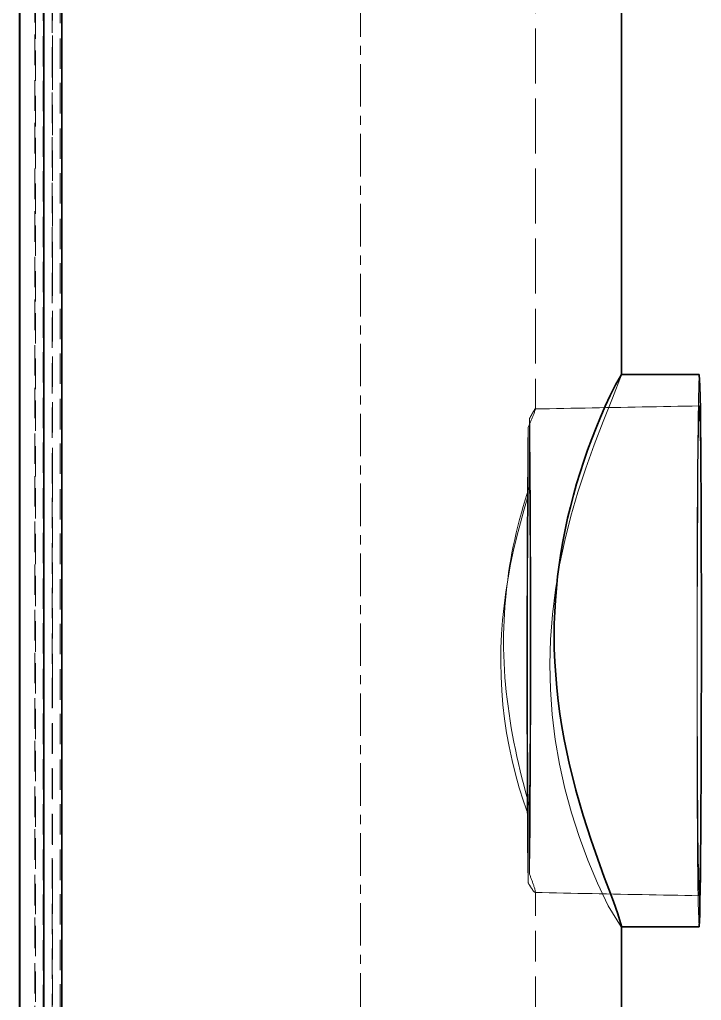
# Model space of a CAD drawing. Header units: millimetres. Extents: x 10 to 410, y 10 to 287.
# Drawn here: x 203.39 to 214.61, y 236.25 to 252.38 of the extents above; entities that cross this region are included whole.
import ezdxf

# ---------------------------------------------------------------- set-up
doc = ezdxf.new("R2010")
doc.units = ezdxf.units.MM
doc.linetypes.add('CENTER', pattern=[1.15, 0.7, -0.15, 0.15, -0.15])
doc.linetypes.add('DASHED', pattern=[0.75, 0.5, -0.25])
for name, color, linetype, lineweight in [('CENTER', 4, 'CENTER', 13), ('HIDDEN', 8, 'DASHED', 18), ('VISIBLE', 7, 'CONTINUOUS', 35)]:
    doc.layers.add(name, color=color, linetype=linetype, lineweight=lineweight)

msp = doc.modelspace()

# ---------------------------------------------------------------- linework, layer by layer
at = {"layer": 'CENTER'}
msp.add_line((209, 190), (209, 273), dxfattribs=at)
at = {"layer": 'HIDDEN'}
for points in [[(211.878, 245.974), (211.878, 247.126), (211.878, 248.279), (211.878, 249.431), (211.878, 250.583), (211.878, 251.736), (211.878, 252.888), (211.878, 254.04), (211.878, 255.192), (211.878, 256.345), (211.878, 257.497), (211.878, 258.649), (211.878, 259.802), (211.878, 260.954), (211.878, 262.106), (211.878, 263.259), (211.878, 264.411), (211.878, 265.563), (211.878, 266.715), (211.878, 267.868), (211.878, 269.02), (211.878, 270.172), (211.878, 271.325), (211.878, 272.477)], [(203.932, 194), (203.932, 197.389), (203.932, 200.779), (203.932, 204.168), (203.932, 207.557), (203.932, 210.946), (203.932, 214.336), (203.932, 217.725), (203.932, 221.114), (203.932, 224.504), (203.932, 227.893), (203.932, 231.282), (203.932, 234.671), (203.932, 238.061), (203.932, 241.45), (203.932, 244.839), (203.932, 248.228), (203.932, 251.618), (203.932, 255.007), (203.932, 258.396), (203.932, 261.786), (203.932, 265.175), (203.932, 268.564), (203.932, 271.953)], [(203.78, 220.387), (203.78, 221.874), (203.78, 223.36), (203.78, 224.847), (203.78, 226.334), (203.78, 227.821), (203.78, 229.308), (203.78, 230.795), (203.78, 232.282), (203.78, 233.768), (203.78, 235.255), (203.78, 236.742), (203.78, 238.229), (203.78, 239.716), (203.78, 241.203), (203.78, 242.69), (203.78, 244.176), (203.78, 245.663), (203.78, 247.15), (203.78, 248.637), (203.78, 250.124), (203.78, 251.611), (203.78, 253.098), (203.78, 254.584)], [(203.783, 220.582), (203.783, 222.054), (203.783, 223.525), (203.783, 224.997), (203.783, 226.468), (203.783, 227.94), (203.783, 229.411), (203.783, 230.883), (203.783, 232.354), (203.783, 233.826), (203.783, 235.297), (203.783, 236.769), (203.783, 238.24), (203.783, 239.712), (203.783, 241.183), (203.783, 242.655), (203.783, 244.126), (203.783, 245.598), (203.783, 247.069), (203.783, 248.541), (203.783, 250.012), (203.783, 251.484), (203.783, 252.955), (203.783, 254.427)], [(203.783, 220.582), (203.783, 222.053), (203.783, 223.525), (203.783, 224.996), (203.783, 226.468), (203.783, 227.94), (203.783, 229.411), (203.783, 230.883), (203.783, 232.354), (203.783, 233.826), (203.783, 235.297), (203.783, 236.769), (203.783, 238.24), (203.783, 239.712), (203.783, 241.183), (203.783, 242.655), (203.783, 244.127), (203.783, 245.598), (203.783, 247.07), (203.783, 248.541), (203.783, 250.013), (203.783, 251.484), (203.783, 252.956), (203.783, 254.427)], [(204.055, 220.442), (204.055, 221.924), (204.055, 223.406), (204.055, 224.889), (204.055, 226.371), (204.055, 227.853), (204.055, 229.336), (204.055, 230.818), (204.055, 232.301), (204.055, 233.783), (204.055, 235.265), (204.055, 236.748), (204.055, 238.23), (204.055, 239.713), (204.055, 241.195), (204.055, 242.677), (204.055, 244.16), (204.055, 245.642), (204.055, 247.125), (204.055, 248.607), (204.055, 250.089), (204.055, 251.572), (204.055, 253.054), (204.055, 254.537)], [(203.642, 220.387), (203.642, 221.839), (203.642, 223.291), (203.642, 224.744), (203.642, 226.196), (203.642, 227.648), (203.642, 229.101), (203.642, 230.553), (203.642, 232.005), (203.642, 233.458), (203.642, 234.91), (203.642, 236.362), (203.642, 237.814), (203.642, 239.267), (203.642, 240.719), (203.642, 242.171), (203.642, 243.624), (203.642, 245.076), (203.642, 246.528), (203.642, 247.981), (203.642, 249.433), (203.642, 250.885), (203.642, 252.338), (203.642, 253.79)], [(203.642, 220.387), (203.642, 221.839), (203.642, 223.291), (203.642, 224.743), (203.642, 226.195), (203.642, 227.648), (203.642, 229.1), (203.642, 230.552), (203.642, 232.004), (203.642, 233.456), (203.642, 234.909), (203.642, 236.361), (203.642, 237.813), (203.642, 239.265), (203.642, 240.717), (203.642, 242.169), (203.642, 243.622), (203.642, 245.074), (203.642, 246.526), (203.642, 247.978), (203.642, 249.43), (203.642, 250.882), (203.642, 252.335), (203.642, 253.787)], [(203.925, 219.55), (203.925, 221.032), (203.925, 222.515), (203.925, 223.997), (203.925, 225.48), (203.925, 226.962), (203.925, 228.444), (203.925, 229.927), (203.925, 231.409), (203.925, 232.892), (203.925, 234.374), (203.925, 235.856), (203.925, 237.339), (203.925, 238.821), (203.925, 240.304), (203.925, 241.786), (203.925, 243.268), (203.925, 244.751), (203.925, 246.233), (203.925, 247.716), (203.925, 249.198), (203.925, 250.68), (203.925, 252.163), (203.925, 253.645)], [(203.649, 220.387), (203.649, 221.827), (203.649, 223.267), (203.649, 224.706), (203.649, 226.146), (203.649, 227.586), (203.649, 229.026), (203.649, 230.466), (203.649, 231.906), (203.649, 233.346), (203.649, 234.786), (203.649, 236.226), (203.649, 237.666), (203.649, 239.105), (203.649, 240.545), (203.649, 241.985), (203.649, 243.425), (203.649, 244.865), (203.649, 246.305), (203.649, 247.745), (203.649, 249.185), (203.649, 250.625), (203.649, 252.065), (203.649, 253.505)], [(213.292, 237.458), (213.076, 237.806), (212.899, 238.178), (212.74, 238.558), (212.598, 238.944), (212.472, 239.337), (212.364, 239.734), (212.275, 240.136), (212.205, 240.542), (212.155, 240.951), (212.125, 241.362), (212.116, 241.774), (212.127, 242.186), (212.158, 242.596), (212.208, 243.005), (212.277, 243.412), (212.362, 243.815), (212.463, 244.214), (212.578, 244.61), (212.706, 245.001), (212.845, 245.389), (212.993, 245.773), (213.149, 246.155), (213.297, 246.539)], [(213.297, 246.539), (213.297, 246.539), (213.297, 246.539), (213.297, 246.539), (213.297, 246.54), (213.297, 246.54), (213.297, 246.54), (213.297, 246.54), (213.297, 246.54), (213.297, 246.541), (213.297, 246.541), (213.297, 246.541), (213.297, 246.541), (213.297, 246.541), (213.297, 246.541), (213.297, 246.542), (213.297, 246.542), (213.296, 246.542), (213.296, 246.542), (213.296, 246.542), (213.296, 246.542), (213.296, 246.542), (213.296, 246.542), (213.295, 246.542)], [(213.297, 246.539), (213.297, 246.539), (213.297, 246.539), (213.297, 246.539), (213.297, 246.54), (213.297, 246.54), (213.297, 246.54), (213.297, 246.54), (213.297, 246.54), (213.297, 246.54), (213.297, 246.54), (213.297, 246.541), (213.297, 246.541), (213.297, 246.541), (213.297, 246.541), (213.297, 246.541), (213.297, 246.541), (213.297, 246.541), (213.297, 246.542), (213.297, 246.542), (213.297, 246.542), (213.297, 246.542), (213.297, 246.542), (213.297, 246.542)], [(214.572, 237.457), (214.558, 237.851), (214.552, 238.246), (214.548, 238.642), (214.546, 239.037), (214.543, 239.432), (214.542, 239.827), (214.54, 240.222), (214.539, 240.617), (214.539, 241.012), (214.538, 241.407), (214.538, 241.802), (214.538, 242.197), (214.539, 242.592), (214.539, 242.987), (214.54, 243.382), (214.542, 243.777), (214.543, 244.172), (214.546, 244.567), (214.548, 244.962), (214.551, 245.357), (214.556, 245.752), (214.561, 246.147), (214.576, 246.542)], [(211.876, 245.977), (211.994, 245.979), (212.111, 245.981), (212.228, 245.984), (212.346, 245.986), (212.463, 245.988), (212.58, 245.99), (212.698, 245.992), (212.815, 245.995), (212.933, 245.997), (213.05, 245.999), (213.167, 246.001), (213.285, 246.003), (213.402, 246.005), (213.52, 246.008), (213.637, 246.01), (213.754, 246.012), (213.872, 246.014), (213.989, 246.016), (214.106, 246.019), (214.224, 246.021), (214.341, 246.023), (214.459, 246.025), (214.576, 246.027)], [(214.572, 237.972), (214.56, 238.321), (214.555, 238.671), (214.551, 239.022), (214.549, 239.372), (214.547, 239.722), (214.545, 240.073), (214.544, 240.423), (214.543, 240.773), (214.543, 241.124), (214.542, 241.474), (214.542, 241.824), (214.542, 242.174), (214.543, 242.525), (214.543, 242.875), (214.544, 243.225), (214.545, 243.576), (214.547, 243.926), (214.549, 244.276), (214.551, 244.627), (214.554, 244.977), (214.558, 245.327), (214.563, 245.677), (214.576, 246.027)], [(214.576, 246.027), (214.585, 245.862), (214.588, 245.697), (214.591, 245.531), (214.593, 245.366), (214.595, 245.2), (214.597, 245.034), (214.598, 244.869), (214.599, 244.703), (214.6, 244.538), (214.601, 244.372), (214.602, 244.207), (214.603, 244.041), (214.603, 243.875), (214.604, 243.71), (214.604, 243.544), (214.605, 243.379), (214.605, 243.213), (214.606, 243.047), (214.606, 242.882), (214.606, 242.716), (214.606, 242.551), (214.606, 242.385), (214.606, 242.22)], [(211.76, 245.674), (211.766, 245.687), (211.771, 245.7), (211.777, 245.713), (211.782, 245.726), (211.788, 245.739), (211.793, 245.752), (211.798, 245.765), (211.804, 245.778), (211.809, 245.791), (211.814, 245.804), (211.82, 245.817), (211.825, 245.829), (211.83, 245.842), (211.836, 245.855), (211.841, 245.868), (211.846, 245.881), (211.851, 245.894), (211.856, 245.908), (211.861, 245.921), (211.866, 245.934), (211.871, 245.947), (211.875, 245.96), (211.878, 245.974)], [(211.876, 245.977), (211.87, 245.972), (211.865, 245.966), (211.861, 245.959), (211.856, 245.952), (211.852, 245.945), (211.848, 245.938), (211.843, 245.931), (211.839, 245.924), (211.835, 245.917), (211.831, 245.91), (211.827, 245.903), (211.823, 245.896), (211.819, 245.889), (211.816, 245.882), (211.812, 245.875), (211.808, 245.868), (211.804, 245.861), (211.8, 245.854), (211.796, 245.846), (211.793, 245.839), (211.789, 245.832), (211.785, 245.825), (211.781, 245.818)], [(211.878, 245.974), (211.878, 245.974), (211.878, 245.974), (211.878, 245.975), (211.878, 245.975), (211.878, 245.975), (211.878, 245.975), (211.878, 245.975), (211.877, 245.975), (211.877, 245.976), (211.877, 245.976), (211.877, 245.976), (211.877, 245.976), (211.877, 245.976), (211.877, 245.976), (211.877, 245.976), (211.877, 245.977), (211.877, 245.977), (211.877, 245.977), (211.877, 245.977), (211.877, 245.977), (211.876, 245.977), (211.876, 245.977), (211.876, 245.977)], [(211.781, 244.695), (211.781, 244.744), (211.781, 244.793), (211.781, 244.842), (211.781, 244.891), (211.781, 244.939), (211.781, 244.988), (211.781, 245.037), (211.781, 245.086), (211.781, 245.135), (211.781, 245.183), (211.781, 245.232), (211.781, 245.281), (211.781, 245.33), (211.781, 245.379), (211.781, 245.427), (211.781, 245.476), (211.781, 245.525), (211.781, 245.574), (211.781, 245.623), (211.781, 245.671), (211.781, 245.72), (211.781, 245.769), (211.781, 245.818)], [(211.781, 245.818), (211.785, 245.661), (211.787, 245.505), (211.789, 245.348), (211.791, 245.192), (211.793, 245.035), (211.794, 244.879), (211.795, 244.722), (211.796, 244.566), (211.797, 244.409), (211.798, 244.253), (211.799, 244.096), (211.799, 243.94), (211.8, 243.783), (211.8, 243.627), (211.801, 243.47), (211.801, 243.313), (211.802, 243.157), (211.802, 243), (211.802, 242.844), (211.802, 242.687), (211.802, 242.531), (211.802, 242.374), (211.802, 242.218)], [(211.76, 238.183), (211.754, 238.509), (211.75, 238.835), (211.748, 239.16), (211.745, 239.486), (211.744, 239.812), (211.742, 240.138), (211.741, 240.463), (211.74, 240.789), (211.74, 241.115), (211.739, 241.44), (211.739, 241.766), (211.739, 242.092), (211.74, 242.417), (211.74, 242.743), (211.741, 243.069), (211.742, 243.394), (211.743, 243.72), (211.745, 244.046), (211.747, 244.372), (211.749, 244.697), (211.752, 245.023), (211.755, 245.349), (211.76, 245.674)], [(211.76, 244.552), (211.76, 244.601), (211.76, 244.649), (211.76, 244.698), (211.76, 244.747), (211.76, 244.796), (211.76, 244.845), (211.76, 244.893), (211.76, 244.942), (211.76, 244.991), (211.76, 245.04), (211.76, 245.089), (211.76, 245.137), (211.76, 245.186), (211.76, 245.235), (211.76, 245.284), (211.76, 245.333), (211.76, 245.381), (211.76, 245.43), (211.76, 245.479), (211.76, 245.528), (211.76, 245.577), (211.76, 245.625), (211.76, 245.674)], [(211.76, 239.306), (211.682, 239.525), (211.612, 239.746), (211.55, 239.97), (211.494, 240.196), (211.446, 240.424), (211.405, 240.653), (211.371, 240.883), (211.345, 241.113), (211.325, 241.345), (211.314, 241.577), (211.309, 241.81), (211.312, 242.042), (211.321, 242.275), (211.338, 242.506), (211.362, 242.738), (211.392, 242.968), (211.428, 243.198), (211.471, 243.427), (211.519, 243.654), (211.572, 243.88), (211.631, 244.105), (211.694, 244.329), (211.76, 244.552)], [(211.781, 244.695), (211.745, 244.589), (211.711, 244.482), (211.679, 244.375), (211.647, 244.267), (211.618, 244.159), (211.59, 244.05), (211.563, 243.941), (211.538, 243.831), (211.515, 243.722), (211.493, 243.612), (211.473, 243.501), (211.454, 243.39), (211.437, 243.28), (211.422, 243.168), (211.408, 243.057), (211.396, 242.945), (211.385, 242.834), (211.376, 242.722), (211.369, 242.61), (211.363, 242.498), (211.359, 242.386), (211.356, 242.273), (211.356, 242.161)], [(211.76, 239.306), (211.757, 239.534), (211.755, 239.762), (211.753, 239.99), (211.752, 240.218), (211.75, 240.446), (211.749, 240.674), (211.749, 240.902), (211.748, 241.131), (211.748, 241.359), (211.748, 241.587), (211.748, 241.815), (211.748, 242.043), (211.748, 242.271), (211.748, 242.499), (211.749, 242.727), (211.749, 242.955), (211.75, 243.183), (211.751, 243.411), (211.752, 243.64), (211.754, 243.868), (211.755, 244.096), (211.758, 244.324), (211.76, 244.552)], [(211.781, 244.695), (211.785, 244.467), (211.787, 244.239), (211.789, 244.011), (211.79, 243.783), (211.791, 243.555), (211.792, 243.327), (211.793, 243.099), (211.794, 242.871), (211.794, 242.643), (211.794, 242.415), (211.794, 242.186), (211.794, 241.958), (211.794, 241.73), (211.794, 241.502), (211.793, 241.274), (211.792, 241.046), (211.792, 240.818), (211.791, 240.59), (211.789, 240.362), (211.788, 240.134), (211.786, 239.906), (211.784, 239.678), (211.781, 239.449)], [(211.356, 242.161), (211.356, 242.041), (211.359, 241.922), (211.364, 241.802), (211.37, 241.682), (211.378, 241.563), (211.388, 241.444), (211.4, 241.324), (211.413, 241.205), (211.428, 241.087), (211.444, 240.968), (211.462, 240.85), (211.482, 240.731), (211.503, 240.614), (211.525, 240.496), (211.549, 240.379), (211.575, 240.262), (211.601, 240.145), (211.629, 240.028), (211.657, 239.912), (211.687, 239.796), (211.718, 239.68), (211.749, 239.565), (211.781, 239.449)], [(211.802, 242.218), (211.802, 242.049), (211.802, 241.879), (211.802, 241.71), (211.802, 241.541), (211.802, 241.372), (211.801, 241.203), (211.801, 241.034), (211.801, 240.864), (211.8, 240.695), (211.8, 240.526), (211.799, 240.357), (211.798, 240.188), (211.797, 240.019), (211.796, 239.849), (211.795, 239.68), (211.794, 239.511), (211.793, 239.342), (211.792, 239.173), (211.79, 239.004), (211.789, 238.834), (211.787, 238.665), (211.784, 238.496), (211.781, 238.327)], [(214.606, 242.22), (214.606, 242.035), (214.606, 241.85), (214.606, 241.665), (214.606, 241.481), (214.605, 241.296), (214.605, 241.111), (214.605, 240.926), (214.604, 240.742), (214.603, 240.557), (214.603, 240.372), (214.602, 240.188), (214.601, 240.003), (214.6, 239.818), (214.599, 239.633), (214.598, 239.449), (214.596, 239.264), (214.595, 239.079), (214.593, 238.895), (214.591, 238.71), (214.589, 238.525), (214.586, 238.34), (214.582, 238.156), (214.572, 237.972)], [(211.781, 238.327), (211.781, 238.376), (211.781, 238.425), (211.781, 238.473), (211.781, 238.522), (211.781, 238.571), (211.781, 238.62), (211.781, 238.669), (211.781, 238.717), (211.781, 238.766), (211.781, 238.815), (211.781, 238.864), (211.781, 238.913), (211.781, 238.961), (211.781, 239.01), (211.781, 239.059), (211.781, 239.108), (211.781, 239.157), (211.781, 239.205), (211.781, 239.254), (211.781, 239.303), (211.781, 239.352), (211.781, 239.401), (211.781, 239.449)], [(211.76, 238.183), (211.76, 238.232), (211.76, 238.281), (211.76, 238.33), (211.76, 238.379), (211.76, 238.427), (211.76, 238.476), (211.76, 238.525), (211.76, 238.574), (211.76, 238.623), (211.76, 238.671), (211.76, 238.72), (211.76, 238.769), (211.76, 238.818), (211.76, 238.867), (211.76, 238.915), (211.76, 238.964), (211.76, 239.013), (211.76, 239.062), (211.76, 239.111), (211.76, 239.159), (211.76, 239.208), (211.76, 239.257), (211.76, 239.306)], [(211.781, 238.327), (211.786, 238.314), (211.791, 238.302), (211.796, 238.289), (211.8, 238.277), (211.805, 238.264), (211.81, 238.252), (211.814, 238.239), (211.819, 238.226), (211.824, 238.214), (211.828, 238.201), (211.833, 238.189), (211.837, 238.176), (211.842, 238.163), (211.846, 238.151), (211.85, 238.138), (211.855, 238.125), (211.859, 238.112), (211.863, 238.099), (211.867, 238.087), (211.87, 238.074), (211.874, 238.061), (211.876, 238.047), (211.878, 238.034)], [(211.873, 238.024), (211.865, 238.028), (211.859, 238.034), (211.853, 238.04), (211.848, 238.047), (211.842, 238.053), (211.837, 238.06), (211.832, 238.067), (211.828, 238.074), (211.823, 238.081), (211.818, 238.088), (211.813, 238.096), (211.809, 238.103), (211.804, 238.11), (211.8, 238.117), (211.795, 238.125), (211.791, 238.132), (211.786, 238.139), (211.782, 238.147), (211.778, 238.154), (211.773, 238.161), (211.769, 238.169), (211.765, 238.176), (211.76, 238.183)], [(211.878, 238.034), (211.878, 238.034), (211.878, 238.033), (211.878, 238.032), (211.878, 238.032), (211.877, 238.031), (211.877, 238.031), (211.877, 238.03), (211.877, 238.03), (211.877, 238.029), (211.877, 238.029), (211.877, 238.028), (211.877, 238.028), (211.877, 238.027), (211.876, 238.027), (211.876, 238.026), (211.876, 238.026), (211.876, 238.025), (211.875, 238.025), (211.875, 238.025), (211.874, 238.024), (211.874, 238.024), (211.873, 238.024), (211.873, 238.024)], [(211.873, 238.024), (211.99, 238.022), (212.107, 238.02), (212.225, 238.017), (212.342, 238.015), (212.46, 238.013), (212.577, 238.01), (212.694, 238.008), (212.812, 238.006), (212.929, 238.004), (213.046, 238.001), (213.164, 237.999), (213.281, 237.997), (213.399, 237.994), (213.516, 237.992), (213.633, 237.99), (213.751, 237.988), (213.868, 237.985), (213.986, 237.983), (214.103, 237.981), (214.22, 237.978), (214.338, 237.976), (214.455, 237.974), (214.572, 237.972)], [(211.878, 194.523), (211.878, 196.415), (211.878, 198.307), (211.878, 200.199), (211.878, 202.09), (211.878, 203.982), (211.878, 205.874), (211.878, 207.766), (211.878, 209.658), (211.878, 211.549), (211.878, 213.441), (211.878, 215.333), (211.878, 217.225), (211.878, 219.116), (211.878, 221.008), (211.878, 222.9), (211.878, 224.792), (211.878, 226.683), (211.878, 228.575), (211.878, 230.467), (211.878, 232.359), (211.878, 234.251), (211.878, 236.142), (211.878, 238.034)], [(213.297, 237.469), (213.297, 237.469), (213.297, 237.468), (213.297, 237.467), (213.297, 237.467), (213.297, 237.466), (213.297, 237.466), (213.297, 237.465), (213.297, 237.464), (213.297, 237.464), (213.296, 237.463), (213.296, 237.463), (213.296, 237.462), (213.296, 237.461), (213.296, 237.461), (213.295, 237.46), (213.295, 237.46), (213.295, 237.459), (213.294, 237.459), (213.294, 237.458), (213.293, 237.458), (213.293, 237.458), (213.292, 237.458), (213.292, 237.458)], [(213.292, 237.458), (213.292, 237.458), (213.292, 237.458), (213.292, 237.458), (213.292, 237.458), (213.293, 237.458), (213.293, 237.458), (213.293, 237.458), (213.293, 237.458), (213.294, 237.458), (213.294, 237.458), (213.294, 237.458), (213.294, 237.458), (213.295, 237.458), (213.295, 237.458), (213.295, 237.458), (213.295, 237.458), (213.296, 237.458), (213.296, 237.458), (213.296, 237.458), (213.296, 237.458), (213.297, 237.458), (213.297, 237.458), (213.297, 237.458)]]:
    msp.add_lwpolyline(points, dxfattribs=at)
at = {"layer": 'VISIBLE'}
for points in [[(204.084, 195.047), (204.084, 198.436), (204.084, 201.825), (204.084, 205.214), (204.084, 208.604), (204.084, 211.993), (204.084, 215.382), (204.084, 218.772), (204.084, 222.161), (204.084, 225.55), (204.084, 228.939), (204.084, 232.329), (204.084, 235.718), (204.084, 239.107), (204.084, 242.496), (204.084, 245.886), (204.084, 249.275), (204.084, 252.664), (204.084, 256.054), (204.084, 259.443), (204.084, 262.832), (204.084, 266.221), (204.084, 269.611), (204.084, 273)], [(213.297, 246.542), (213.297, 247.67), (213.297, 248.797), (213.297, 249.925), (213.297, 251.053), (213.297, 252.18), (213.297, 253.308), (213.297, 254.435), (213.297, 255.563), (213.297, 256.691), (213.297, 257.818), (213.297, 258.946), (213.297, 260.073), (213.297, 261.201), (213.297, 262.328), (213.297, 263.456), (213.297, 264.584), (213.297, 265.711), (213.297, 266.839), (213.297, 267.966), (213.297, 269.094), (213.297, 270.222), (213.297, 271.349), (213.297, 272.477)], [(203.39, 199.926), (203.39, 202.884), (203.39, 205.842), (203.39, 208.8), (203.39, 211.758), (203.39, 214.716), (203.39, 217.674), (203.39, 220.632), (203.39, 223.59), (203.39, 226.548), (203.39, 229.506), (203.39, 232.463), (203.39, 235.421), (203.39, 238.379), (203.39, 241.337), (203.39, 244.295), (203.39, 247.253), (203.39, 250.211), (203.39, 253.169), (203.39, 256.127), (203.39, 259.085), (203.39, 262.043), (203.39, 265.001), (203.39, 267.958)], [(203.396, 199.973), (203.396, 202.931), (203.396, 205.889), (203.396, 208.847), (203.396, 211.805), (203.396, 214.762), (203.396, 217.72), (203.396, 220.678), (203.396, 223.636), (203.396, 226.594), (203.396, 229.552), (203.396, 232.51), (203.396, 235.468), (203.396, 238.426), (203.396, 241.384), (203.396, 244.342), (203.396, 247.3), (203.396, 250.257), (203.396, 253.215), (203.396, 256.173), (203.396, 259.131), (203.396, 262.089), (203.396, 265.047), (203.396, 268.005)], [(203.79, 220.3), (203.79, 221.8), (203.79, 223.3), (203.79, 224.8), (203.79, 226.301), (203.79, 227.801), (203.79, 229.301), (203.79, 230.801), (203.79, 232.301), (203.79, 233.801), (203.79, 235.301), (203.79, 236.801), (203.79, 238.301), (203.79, 239.801), (203.79, 241.301), (203.79, 242.802), (203.79, 244.302), (203.79, 245.802), (203.79, 247.302), (203.79, 248.802), (203.79, 250.302), (203.79, 251.802), (203.79, 253.302), (203.79, 254.802)], [(203.787, 220.565), (203.787, 222.041), (203.787, 223.516), (203.787, 224.991), (203.787, 226.467), (203.787, 227.942), (203.787, 229.418), (203.787, 230.893), (203.787, 232.368), (203.787, 233.844), (203.787, 235.319), (203.787, 236.794), (203.787, 238.27), (203.787, 239.745), (203.787, 241.221), (203.787, 242.696), (203.787, 244.171), (203.787, 245.647), (203.787, 247.122), (203.787, 248.597), (203.787, 250.073), (203.787, 251.548), (203.787, 253.023), (203.787, 254.499)], [(213.295, 246.542), (213.197, 246.375), (213.111, 246.201), (213.029, 246.024), (212.951, 245.845), (212.877, 245.665), (212.806, 245.484), (212.738, 245.301), (212.674, 245.117), (212.613, 244.932), (212.557, 244.745), (212.503, 244.558), (212.454, 244.37), (212.409, 244.18), (212.367, 243.99), (212.33, 243.799), (212.297, 243.607), (212.268, 243.414), (212.244, 243.221), (212.223, 243.027), (212.208, 242.833), (212.197, 242.638), (212.19, 242.443), (212.188, 242.249)], [(213.295, 246.542), (213.351, 246.542), (213.407, 246.542), (213.463, 246.542), (213.518, 246.542), (213.574, 246.542), (213.63, 246.542), (213.685, 246.542), (213.741, 246.542), (213.797, 246.542), (213.852, 246.542), (213.908, 246.542), (213.964, 246.542), (214.019, 246.542), (214.075, 246.542), (214.131, 246.542), (214.186, 246.542), (214.242, 246.542), (214.298, 246.542), (214.353, 246.542), (214.409, 246.542), (214.465, 246.542), (214.52, 246.542), (214.576, 246.542)], [(214.576, 246.542), (214.586, 246.356), (214.59, 246.169), (214.593, 245.982), (214.596, 245.795), (214.598, 245.609), (214.599, 245.422), (214.601, 245.235), (214.602, 245.049), (214.603, 244.862), (214.604, 244.675), (214.605, 244.488), (214.606, 244.302), (214.607, 244.115), (214.608, 243.928), (214.608, 243.741), (214.609, 243.555), (214.609, 243.368), (214.61, 243.181), (214.61, 242.995), (214.61, 242.808), (214.61, 242.621), (214.61, 242.434), (214.61, 242.248)], [(212.188, 242.249), (212.19, 242.034), (212.198, 241.82), (212.212, 241.605), (212.23, 241.392), (212.254, 241.178), (212.282, 240.965), (212.315, 240.753), (212.353, 240.542), (212.395, 240.332), (212.441, 240.122), (212.492, 239.913), (212.546, 239.706), (212.604, 239.499), (212.665, 239.293), (212.729, 239.089), (212.796, 238.885), (212.866, 238.682), (212.937, 238.479), (213.011, 238.278), (213.087, 238.077), (213.162, 237.876), (213.237, 237.675), (213.297, 237.469)], [(214.61, 242.248), (214.61, 242.039), (214.61, 241.831), (214.61, 241.623), (214.61, 241.414), (214.609, 241.206), (214.609, 240.998), (214.608, 240.789), (214.608, 240.581), (214.607, 240.373), (214.606, 240.164), (214.606, 239.956), (214.605, 239.748), (214.603, 239.54), (214.602, 239.331), (214.601, 239.123), (214.599, 238.915), (214.598, 238.706), (214.596, 238.498), (214.593, 238.29), (214.591, 238.081), (214.587, 237.873), (214.583, 237.665), (214.572, 237.457)], [(213.297, 194.523), (213.297, 196.391), (213.297, 198.258), (213.297, 200.125), (213.297, 201.992), (213.297, 203.859), (213.297, 205.727), (213.297, 207.594), (213.297, 209.461), (213.297, 211.328), (213.297, 213.196), (213.297, 215.063), (213.297, 216.93), (213.297, 218.797), (213.297, 220.664), (213.297, 222.532), (213.297, 224.399), (213.297, 226.266), (213.297, 228.133), (213.297, 230), (213.297, 231.868), (213.297, 233.735), (213.297, 235.602), (213.297, 237.469)], [(213.297, 237.458), (213.352, 237.458), (213.408, 237.458), (213.463, 237.458), (213.519, 237.458), (213.574, 237.458), (213.63, 237.458), (213.685, 237.458), (213.741, 237.458), (213.796, 237.457), (213.851, 237.457), (213.907, 237.457), (213.962, 237.457), (214.018, 237.457), (214.073, 237.457), (214.129, 237.457), (214.184, 237.457), (214.24, 237.457), (214.295, 237.457), (214.35, 237.457), (214.406, 237.457), (214.461, 237.457), (214.517, 237.457), (214.572, 237.457)]]:
    msp.add_lwpolyline(points, dxfattribs=at)

doc.saveas('drawing.dxf')
